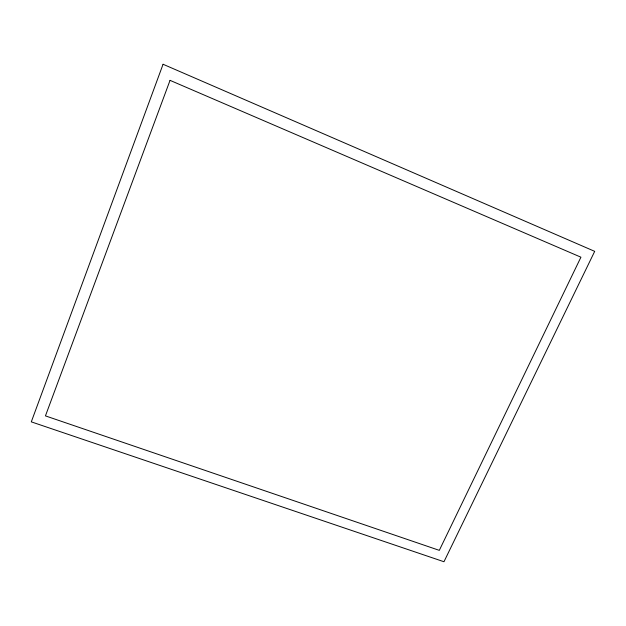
<?xml version="1.0" encoding="UTF-8"?>
<svg xmlns="http://www.w3.org/2000/svg" width="626" height="626" viewBox="0 0 626 626"><rect width="100%" height="100%" fill="white"/><g stroke="black" fill="none" stroke-linecap="round" stroke-linejoin="round"><path stroke-width="0.94" d="M163.065 64.259L31.3 421.861L443.967 561.741L594.7 251.355L163.065 64.259M170.045 80.355L45.44 415.883L439.311 550.356L580.928 257.192L170.045 80.355"/></g></svg>
